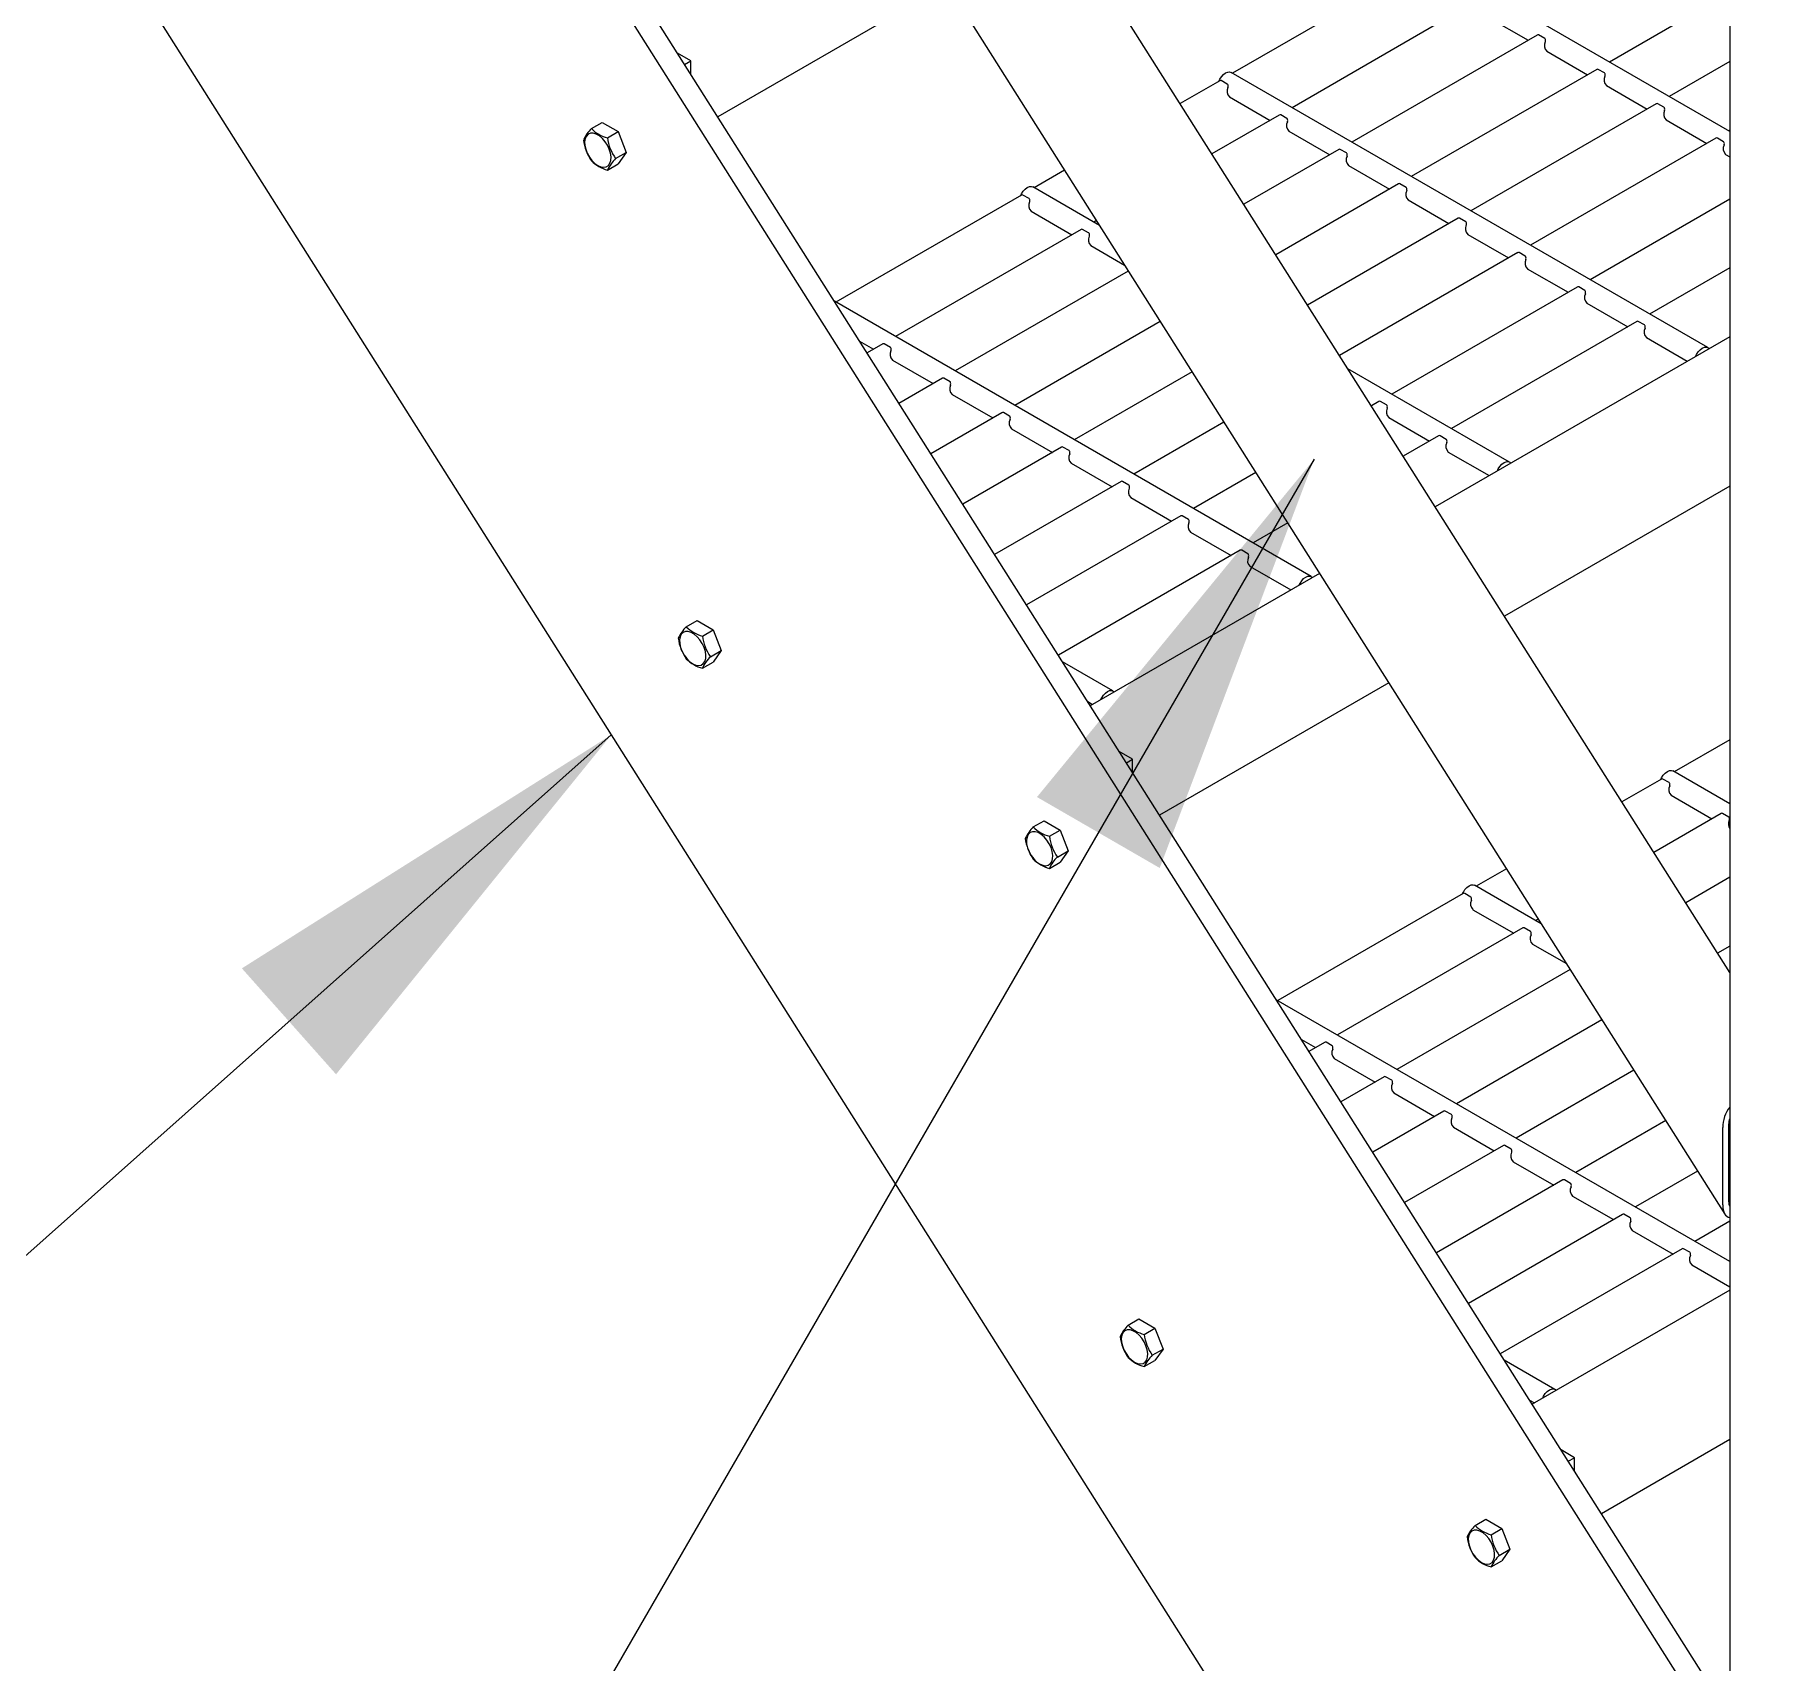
# Model space of a CAD drawing. Header units: millimetres. Extents: x 0 to 55611, y 0 to 32827.
# Drawn here: x 46532 to 47033, y 6974 to 7446 of the extents above; entities that cross this region are included whole.
import ezdxf

# ---------------------------------------------------------------- set-up
doc = ezdxf.new("R2010")
doc.units = ezdxf.units.MM
doc.header["$LTSCALE"] = 10
doc.linetypes.add('SLD-Continua', pattern=[0])
doc.layers.add('STRUC', color=5, linetype='SLD-Continua')
doc.styles.add('1', font='romans.shx', dxfattribs={"height": 125})
doc.dimstyles.new('50', dxfattribs={"dimscale": 0, "dimtxt": 125, "dimasz": 125, "dimexe": 125, "dimexo": 125, "dimgap": 50, "dimtad": 1, "dimdec": 0, "dimlfac": 49.861111, "dimzin": 1, "dimtxsty": '1', "dimcen": 2.5, "dimclrd": 1, "dimclre": 1, "dimadec": 0, "dimazin": 0, "dimtfac": 1, "dimtdec": 0, "dimtmove": 0, "dimatfit": 3, "dimfxl": 1, "dimtzin": 1, "dimarcsym": 0})

msp = doc.modelspace()

# ---------------------------------------------------------------- linework, layer by layer
at = {"layer": 'STRUC', "linetype": 'SLD-Continua', "lineweight": 25}
for p, q in [((45959.18, 8413.82), (47133.53, 6557.05)), ((47023.7, 7174.47), (46551.84, 7920.54)), ((46531.56, 7880.3), (47022.32, 7104.36)), ((47023.7, 6958.71), (46557.86, 7695.25)), ((47023.7, 6947.08), (46557.86, 7683.62)), ((47023.7, 7507.47), (47023.7, 6751.28)), ((47023.7, 7418.3), (46936.62, 7468.57)), ((46933.33, 7466.19), (46879.56, 7435.15)), ((46796.81, 7460.91), (46730.35, 7422.54)), ((47023.7, 7458.52), (46988.86, 7438.41)), ((46950.61, 7456.22), (46896.84, 7425.18)), ((46953.41, 7451.55), (46965.24, 7444.72)), ((46967.88, 7446.24), (46914.12, 7415.21)), ((46970.1, 7445.23), (46968.3, 7446.27)), ((46722.54, 7438.77), (46718.67, 7441)), ((46720.74, 7437.73), (46722.54, 7438.77)), ((46722.54, 7434.88), (46722.54, 7438.77)), ((46970.69, 7441.57), (46982.51, 7434.74)), ((47023.7, 7438.58), (47006.14, 7428.44)), ((46875.86, 7433.01), (46864.38, 7426.39)), ((46878.07, 7432), (46876.28, 7433.04)), ((47017.35, 7355.61), (46879.14, 7435.39)), ((46985.16, 7436.27), (46931.39, 7405.23)), ((46987.37, 7435.26), (46985.58, 7436.3)), ((46878.66, 7428.34), (46890.49, 7421.51)), ((46987.96, 7431.6), (46999.79, 7424.77)), ((46893.13, 7423.04), (46873.62, 7411.77)), ((46895.35, 7422.03), (46893.55, 7423.07)), ((47002.43, 7426.3), (46948.67, 7395.26)), ((47004.65, 7425.29), (47002.85, 7426.33)), ((46693.74, 7419.13), (46696.85, 7420.93)), ((46696.85, 7420.93), (46701.52, 7418.23)), ((46698.4, 7416.44), (46701.52, 7418.23)), ((46701.52, 7418.23), (46703.85, 7412.22)), ((46895.94, 7418.37), (46907.76, 7411.54)), ((47005.24, 7421.63), (47017.07, 7414.8)), ((47023.7, 7418.63), (47023.42, 7418.46)), ((46910.41, 7413.07), (46882.86, 7397.16)), ((46912.62, 7412.06), (46910.83, 7413.09)), ((47019.71, 7416.32), (46965.94, 7385.29)), ((47021.92, 7415.31), (47020.13, 7416.35)), ((46698.4, 7407.11), (46701.52, 7408.9)), ((46700.74, 7410.43), (46703.85, 7412.22)), ((46703.85, 7412.22), (46701.52, 7408.9)), ((46913.21, 7408.39), (46925.04, 7401.57)), ((47022.52, 7411.65), (47023.7, 7410.97)), ((46830.88, 7407.05), (46822.09, 7401.97)), ((46927.68, 7403.09), (46892.1, 7382.55)), ((46929.9, 7402.08), (46928.1, 7403.12)), ((46818.38, 7399.83), (46764.62, 7368.79)), ((46820.6, 7398.82), (46818.8, 7399.86)), ((46840.99, 7391.06), (46821.67, 7402.22)), ((46930.49, 7398.42), (46942.32, 7391.59)), ((47023.7, 7398.68), (46983.22, 7375.31)), ((46821.19, 7395.16), (46833.01, 7388.33)), ((46840.12, 7392.43), (46839.37, 7392)), ((46944.96, 7393.12), (46901.34, 7367.94)), ((46947.18, 7392.11), (46945.38, 7393.15)), ((46835.66, 7389.86), (46781.89, 7358.82)), ((46837.87, 7388.85), (46836.08, 7389.89)), ((46947.77, 7388.45), (46959.59, 7381.62)), ((46838.47, 7385.19), (46848.29, 7379.52)), ((46962.24, 7383.15), (46910.58, 7353.33)), ((46964.45, 7382.14), (46962.66, 7383.17)), ((46849.36, 7377.82), (46799.17, 7348.85)), ((46965.04, 7378.47), (46976.87, 7371.65)), ((47023.7, 7378.74), (47000.5, 7365.34)), ((46979.51, 7373.17), (46925.75, 7342.13)), ((46981.73, 7372.16), (46979.93, 7373.2)), ((46902.4, 7289.25), (46764.2, 7369.04)), ((46982.32, 7368.5), (46994.14, 7361.67)), ((46858.6, 7363.21), (46816.44, 7338.87)), ((46996.79, 7363.2), (46943.02, 7332.16)), ((46999, 7362.19), (46997.21, 7363.23)), ((46771.48, 7357.5), (46775.54, 7355.15)), ((47023.7, 7358.79), (46938.31, 7309.49)), ((46999.59, 7358.53), (47011.42, 7351.7)), ((46778.19, 7356.68), (46773.65, 7354.06)), ((46780.4, 7355.67), (46778.6, 7356.71)), ((46780.99, 7352.01), (46792.82, 7345.18)), ((46867.84, 7348.6), (46833.72, 7328.9)), ((46959.88, 7322.43), (46913.02, 7349.48)), ((46795.46, 7346.71), (46782.89, 7339.45)), ((46797.68, 7345.7), (46795.88, 7346.74)), ((46798.27, 7342.04), (46810.09, 7335.21)), ((46922.04, 7339.99), (46919.83, 7338.72)), ((46924.25, 7338.98), (46922.46, 7340.02)), ((46812.74, 7336.73), (46792.14, 7324.84)), ((46814.95, 7335.72), (46813.16, 7336.76)), ((46877.08, 7333.99), (46851, 7318.93)), ((46924.85, 7335.32), (46936.67, 7328.49)), ((46815.54, 7332.06), (46827.37, 7325.24)), ((46939.32, 7330.02), (46929.07, 7324.1)), ((46941.53, 7329.01), (46939.73, 7330.05)), ((46830.01, 7326.76), (46801.38, 7310.23)), ((46832.23, 7325.75), (46830.43, 7326.79)), ((46942.12, 7325.35), (46953.95, 7318.52)), ((46832.82, 7322.09), (46844.65, 7315.26)), ((46886.33, 7319.38), (46868.27, 7308.95)), ((46847.29, 7316.79), (46810.62, 7295.62)), ((46849.5, 7315.78), (46847.71, 7316.82)), ((46850.1, 7312.12), (46861.92, 7305.29)), ((47023.7, 7315.44), (46958.39, 7277.74)), ((46864.57, 7306.82), (46819.86, 7281.01)), ((46866.78, 7305.81), (46864.98, 7306.84)), ((46867.37, 7302.14), (46879.2, 7295.32)), ((46895.57, 7304.77), (46885.55, 7298.98)), ((46881.84, 7296.84), (46829.1, 7266.4)), ((46884.06, 7295.83), (46882.26, 7296.87)), ((46884.65, 7292.17), (46896.47, 7285.34)), ((46904.81, 7290.15), (46838.34, 7251.78)), ((46721.24, 7274.69), (46724.35, 7276.49)), ((46724.35, 7276.49), (46729.02, 7273.79)), ((46725.9, 7272), (46729.02, 7273.79)), ((46729.02, 7273.79), (46731.35, 7267.78)), ((46728.24, 7265.98), (46731.35, 7267.78)), ((46731.35, 7267.78), (46729.02, 7264.46)), ((46725.9, 7262.66), (46729.02, 7264.46)), ((46844.93, 7256.07), (46830.28, 7264.53)), ((46924.89, 7258.4), (46858.43, 7220.03)), ((46837.59, 7252.98), (46839, 7252.16)), ((46850.62, 7236.26), (46846.75, 7238.49)), ((47023.7, 7241.92), (47007.64, 7232.65)), ((46848.82, 7235.22), (46850.62, 7236.26)), ((46850.62, 7232.38), (46850.62, 7236.26)), ((47023.7, 7223.37), (47007.22, 7232.89)), ((47003.94, 7230.51), (46992.46, 7223.88)), ((47006.15, 7229.5), (47004.35, 7230.53)), ((47006.74, 7225.83), (47018.57, 7219.01)), ((46821.82, 7216.63), (46824.93, 7218.42)), ((46824.93, 7218.42), (46829.59, 7215.73)), ((47021.21, 7220.53), (47001.7, 7209.27)), ((47023.43, 7219.52), (47021.63, 7220.56)), ((46826.48, 7213.93), (46829.59, 7215.73)), ((46829.59, 7215.73), (46831.93, 7209.72)), ((46828.82, 7207.92), (46831.93, 7209.72)), ((46831.93, 7209.72), (46829.59, 7206.4)), ((46826.48, 7204.6), (46829.59, 7206.4)), ((46958.96, 7204.54), (46950.17, 7199.47)), ((47023.7, 7202.03), (47010.94, 7194.66)), ((46946.46, 7197.33), (46892.69, 7166.29)), ((46948.68, 7196.32), (46946.88, 7197.35)), ((46969.06, 7188.56), (46949.75, 7199.71)), ((46949.27, 7192.65), (46961.09, 7185.83)), ((46963.74, 7187.35), (46909.97, 7156.32)), ((46965.95, 7186.34), (46964.16, 7187.38)), ((46968.2, 7189.93), (46967.44, 7189.49)), ((46966.54, 7182.68), (46976.37, 7177.01)), ((47023.7, 7182.08), (47020.18, 7180.04)), ((46977.44, 7175.32), (46927.25, 7146.34)), ((47023.7, 7090.66), (46892.27, 7166.53)), ((46986.68, 7160.71), (46944.52, 7136.37)), ((46899.56, 7154.99), (46903.62, 7152.65)), ((46906.26, 7154.18), (46901.73, 7151.56)), ((46908.48, 7153.17), (46906.68, 7154.2)), ((46909.07, 7149.5), (46920.9, 7142.68)), ((46923.54, 7144.2), (46910.97, 7136.95)), ((46925.75, 7143.19), (46923.96, 7144.23)), ((46995.92, 7146.09), (46961.8, 7126.4)), ((46926.35, 7139.53), (46938.17, 7132.7)), ((46940.82, 7134.23), (46920.21, 7122.34)), ((46943.03, 7133.22), (46941.23, 7134.26)), ((46943.62, 7129.56), (46955.45, 7122.73)), ((47005.16, 7131.48), (46979.07, 7116.42)), ((47021.68, 7107.04), (47021.68, 7129.47)), ((47023.41, 7108.04), (47023.41, 7130.46)), ((46958.09, 7124.26), (46929.45, 7107.72)), ((46960.31, 7123.25), (46958.51, 7124.28)), ((46960.9, 7119.58), (46972.72, 7112.76)), ((47014.4, 7116.87), (46996.35, 7106.45)), ((46975.37, 7114.28), (46938.7, 7093.11)), ((46977.58, 7113.27), (46975.79, 7114.31)), ((46978.17, 7109.61), (46990, 7102.78)), ((46992.64, 7104.31), (46947.94, 7078.5)), ((46994.86, 7103.3), (46993.06, 7104.34)), ((47023.7, 7102.29), (47013.63, 7096.48)), ((46995.45, 7099.64), (47007.28, 7092.81)), ((47009.92, 7094.34), (46957.18, 7063.89)), ((47012.13, 7093.33), (47010.34, 7094.36)), ((47012.73, 7089.66), (47023.7, 7083.33)), ((47023.7, 7082.35), (46966.42, 7049.28)), ((46849.32, 7072.18), (46852.43, 7073.98)), ((46852.43, 7073.98), (46857.09, 7071.29)), ((46853.98, 7069.49), (46857.09, 7071.29)), ((46857.09, 7071.29), (46859.43, 7065.27)), ((46853.98, 7060.16), (46857.09, 7061.95)), ((46856.32, 7063.48), (46859.43, 7065.27)), ((46859.43, 7065.27), (46857.09, 7061.95)), ((46973.01, 7053.57), (46958.36, 7062.02)), ((46965.66, 7050.47), (46967.08, 7049.66)), ((47023.7, 7039), (46986.5, 7017.52)), ((46978.69, 7033.75), (46974.83, 7035.99)), ((46976.89, 7032.72), (46978.69, 7033.75)), ((46978.69, 7029.87), (46978.69, 7033.75)), ((46949.9, 7014.12), (46953.01, 7015.92)), ((46953.01, 7015.92), (46957.67, 7013.22)), ((46954.56, 7011.43), (46957.67, 7013.22)), ((46957.67, 7013.22), (46960.01, 7007.21)), ((46956.89, 7005.41), (46960.01, 7007.21)), ((46960.01, 7007.21), (46957.67, 7003.89)), ((46954.56, 7002.09), (46957.67, 7003.89))]:
    msp.add_line(p, q, dxfattribs=at)
at = {"layer": 'STRUC', "linetype": 'SLD-Continua', "lineweight": 25, "flags": 128}
for points in [[(46970.26, 7444.29), (46970.29, 7444.42), (46970.32, 7444.68), (46970.29, 7444.94), (46970.22, 7445.11), (46970.1, 7445.23), (46970.1, 7445.23)], [(46875.64, 7432.89), (46875.89, 7433.41), (46876.37, 7434.15), (46876.94, 7434.78), (46877.56, 7435.24), (46878.18, 7435.49), (46878.75, 7435.53), (46879.14, 7435.39)], [(46987.53, 7434.32), (46987.57, 7434.45), (46987.6, 7434.7), (46987.57, 7434.97), (46987.5, 7435.14), (46987.38, 7435.26), (46987.37, 7435.26)], [(46878.23, 7431.06), (46878.27, 7431.19), (46878.3, 7431.44), (46878.27, 7431.71), (46878.2, 7431.88), (46878.08, 7432), (46878.07, 7432)], [(47004.81, 7424.34), (47004.84, 7424.47), (47004.87, 7424.73), (47004.85, 7425), (47004.77, 7425.16), (47004.65, 7425.29), (47004.65, 7425.29)], [(46695.59, 7408.41), (46696.47, 7408.02), (46697.31, 7407.89), (46698.05, 7408.03), (46698.66, 7408.42), (46699.11, 7409.06), (46699.36, 7409.89), (46699.42, 7410.89), (46699.26, 7411.99), (46698.91, 7413.14), (46698.38, 7414.27), (46697.7, 7415.32), (46696.9, 7416.24), (46696.04, 7416.98), (46695.15, 7417.49), (46694.28, 7417.76), (46693.48, 7417.75), (46692.8, 7417.49), (46692.27, 7416.97), (46691.92, 7416.23), (46691.76, 7415.31), (46691.82, 7414.25), (46692.07, 7413.12), (46692.52, 7411.97), (46693.13, 7410.87), (46693.87, 7409.88), (46694.71, 7409.04), (46695.59, 7408.41)], [(46895.51, 7421.08), (46895.54, 7421.21), (46895.57, 7421.47), (46895.54, 7421.74), (46895.47, 7421.91), (46895.35, 7422.03), (46895.35, 7422.03)], [(47022.08, 7414.37), (47022.12, 7414.5), (47022.15, 7414.76), (47022.12, 7415.02), (47022.05, 7415.19), (47021.93, 7415.31), (47021.92, 7415.31)], [(46912.78, 7411.11), (46912.82, 7411.24), (46912.85, 7411.5), (46912.82, 7411.76), (46912.75, 7411.93), (46912.63, 7412.05), (46912.62, 7412.06)], [(46818.17, 7399.71), (46818.41, 7400.23), (46818.89, 7400.98), (46819.46, 7401.6), (46820.08, 7402.06), (46820.7, 7402.32), (46821.27, 7402.35), (46821.67, 7402.22)], [(46820.76, 7397.88), (46820.79, 7398.01), (46820.82, 7398.26), (46820.79, 7398.53), (46820.72, 7398.7), (46820.6, 7398.82), (46820.6, 7398.82)], [(46930.06, 7401.14), (46930.1, 7401.27), (46930.13, 7401.52), (46930.1, 7401.79), (46930.03, 7401.96), (46929.9, 7402.08), (46929.9, 7402.08)], [(46838.03, 7387.91), (46838.07, 7388.04), (46838.1, 7388.29), (46838.07, 7388.56), (46838, 7388.73), (46837.88, 7388.85), (46837.87, 7388.85)], [(46947.34, 7391.16), (46947.37, 7391.29), (46947.4, 7391.55), (46947.37, 7391.82), (46947.3, 7391.99), (46947.18, 7392.11), (46947.18, 7392.11)], [(46964.61, 7381.19), (46964.65, 7381.32), (46964.68, 7381.58), (46964.65, 7381.84), (46964.58, 7382.01), (46964.46, 7382.13), (46964.45, 7382.14)], [(46981.89, 7371.22), (46981.92, 7371.35), (46981.95, 7371.6), (46981.92, 7371.87), (46981.85, 7372.04), (46981.73, 7372.16), (46981.73, 7372.16)], [(46999.16, 7361.25), (46999.2, 7361.37), (46999.23, 7361.63), (46999.2, 7361.9), (46999.13, 7362.07), (46999.01, 7362.19), (46999, 7362.19)], [(46780.56, 7354.73), (46780.6, 7354.86), (46780.63, 7355.11), (46780.6, 7355.38), (46780.53, 7355.55), (46780.4, 7355.67), (46780.4, 7355.67)], [(47013.85, 7353.1), (47014.09, 7353.63), (47014.57, 7354.37), (47015.14, 7354.99), (47015.76, 7355.45), (47016.38, 7355.71), (47016.95, 7355.74), (47017.43, 7355.56), (47017.68, 7355.31)], [(46797.84, 7344.75), (46797.87, 7344.88), (46797.9, 7345.14), (46797.87, 7345.41), (46797.8, 7345.57), (46797.68, 7345.7), (46797.68, 7345.7)], [(46924.41, 7338.04), (46924.45, 7338.17), (46924.48, 7338.42), (46924.45, 7338.69), (46924.38, 7338.86), (46924.26, 7338.98), (46924.25, 7338.98)], [(46815.11, 7334.78), (46815.15, 7334.91), (46815.18, 7335.17), (46815.15, 7335.43), (46815.08, 7335.6), (46814.96, 7335.72), (46814.95, 7335.72)], [(46941.69, 7328.07), (46941.73, 7328.2), (46941.76, 7328.45), (46941.73, 7328.72), (46941.66, 7328.89), (46941.53, 7329.01), (46941.53, 7329.01)], [(46832.39, 7324.81), (46832.42, 7324.94), (46832.45, 7325.19), (46832.42, 7325.46), (46832.35, 7325.63), (46832.23, 7325.75), (46832.23, 7325.75)], [(46956.37, 7319.92), (46956.62, 7320.45), (46957.1, 7321.19), (46957.67, 7321.81), (46958.29, 7322.27), (46958.91, 7322.53), (46959.48, 7322.56), (46959.96, 7322.38), (46960.21, 7322.14)], [(46849.66, 7314.83), (46849.7, 7314.96), (46849.73, 7315.22), (46849.7, 7315.49), (46849.63, 7315.66), (46849.51, 7315.78), (46849.5, 7315.78)], [(46866.94, 7304.86), (46866.98, 7304.99), (46867.01, 7305.25), (46866.98, 7305.51), (46866.91, 7305.68), (46866.79, 7305.8), (46866.78, 7305.81)], [(46884.22, 7294.89), (46884.25, 7295.02), (46884.28, 7295.27), (46884.25, 7295.54), (46884.18, 7295.71), (46884.06, 7295.83), (46884.06, 7295.83)], [(46898.9, 7286.74), (46899.15, 7287.27), (46899.63, 7288.01), (46900.2, 7288.64), (46900.82, 7289.09), (46901.44, 7289.35), (46902.01, 7289.39), (46902.49, 7289.2), (46902.73, 7288.96)], [(46723.09, 7263.97), (46723.97, 7263.58), (46724.81, 7263.45), (46725.55, 7263.59), (46726.16, 7263.98), (46726.61, 7264.61), (46726.86, 7265.45), (46726.92, 7266.45), (46726.76, 7267.55), (46726.41, 7268.69), (46725.88, 7269.83), (46725.2, 7270.88), (46724.4, 7271.8), (46723.53, 7272.54), (46722.64, 7273.05), (46721.78, 7273.31), (46720.98, 7273.31), (46720.3, 7273.04), (46719.77, 7272.53), (46719.42, 7271.79), (46719.26, 7270.86), (46719.32, 7269.81), (46719.57, 7268.68), (46720.02, 7267.53), (46720.63, 7266.43), (46721.37, 7265.44), (46722.21, 7264.6), (46723.09, 7263.97)], [(46841.43, 7253.56), (46841.67, 7254.09), (46842.15, 7254.83), (46842.72, 7255.46), (46843.34, 7255.91), (46843.96, 7256.17), (46844.53, 7256.21), (46845.01, 7256.02), (46845.26, 7255.78)], [(47003.72, 7230.38), (47003.96, 7230.91), (47004.44, 7231.65), (47005.02, 7232.27), (47005.63, 7232.73), (47006.25, 7232.99), (47006.83, 7233.02), (47007.22, 7232.89)], [(47006.31, 7228.55), (47006.35, 7228.68), (47006.38, 7228.94), (47006.35, 7229.2), (47006.28, 7229.37), (47006.15, 7229.49), (47006.15, 7229.5)], [(47023.59, 7218.58), (47023.62, 7218.71), (47023.65, 7218.96), (47023.62, 7219.23), (47023.55, 7219.4), (47023.43, 7219.52), (47023.43, 7219.52)], [(46823.67, 7205.91), (46824.55, 7205.52), (46825.39, 7205.39), (46826.13, 7205.52), (46826.74, 7205.92), (46827.19, 7206.55), (46827.44, 7207.39), (46827.5, 7208.38), (46827.34, 7209.48), (46826.99, 7210.63), (46826.46, 7211.76), (46825.77, 7212.82), (46824.98, 7213.74), (46824.11, 7214.47), (46823.22, 7214.99), (46822.36, 7215.25), (46821.56, 7215.25), (46820.88, 7214.98), (46820.35, 7214.46), (46820, 7213.72), (46819.84, 7212.8), (46819.89, 7211.75), (46820.15, 7210.61), (46820.59, 7209.47), (46821.21, 7208.37), (46821.95, 7207.37), (46822.78, 7206.54), (46823.67, 7205.91)], [(46946.24, 7197.2), (46946.49, 7197.73), (46946.97, 7198.47), (46947.54, 7199.09), (46948.16, 7199.55), (46948.78, 7199.81), (46949.35, 7199.84), (46949.75, 7199.71)], [(46948.84, 7195.37), (46948.87, 7195.5), (46948.9, 7195.76), (46948.87, 7196.03), (46948.8, 7196.19), (46948.68, 7196.31), (46948.68, 7196.32)], [(46966.11, 7185.4), (46966.15, 7185.53), (46966.18, 7185.78), (46966.15, 7186.05), (46966.08, 7186.22), (46965.96, 7186.34), (46965.95, 7186.34)], [(46908.64, 7152.22), (46908.67, 7152.35), (46908.7, 7152.61), (46908.68, 7152.87), (46908.6, 7153.04), (46908.48, 7153.16), (46908.48, 7153.17)], [(46925.91, 7142.25), (46925.95, 7142.38), (46925.98, 7142.63), (46925.95, 7142.9), (46925.88, 7143.07), (46925.76, 7143.19), (46925.75, 7143.19)], [(46943.19, 7132.27), (46943.23, 7132.4), (46943.26, 7132.66), (46943.23, 7132.93), (46943.16, 7133.1), (46943.04, 7133.22), (46943.03, 7133.22)], [(46960.47, 7122.3), (46960.5, 7122.43), (46960.53, 7122.69), (46960.5, 7122.95), (46960.43, 7123.12), (46960.31, 7123.24), (46960.31, 7123.25)], [(46977.74, 7112.33), (46977.78, 7112.46), (46977.81, 7112.71), (46977.78, 7112.98), (46977.71, 7113.15), (46977.59, 7113.27), (46977.58, 7113.27)], [(46995.02, 7102.35), (46995.05, 7102.48), (46995.08, 7102.74), (46995.06, 7103.01), (46994.98, 7103.18), (46994.86, 7103.3), (46994.86, 7103.3)], [(47012.29, 7092.38), (47012.33, 7092.51), (47012.36, 7092.77), (47012.33, 7093.03), (47012.26, 7093.2), (47012.14, 7093.32), (47012.13, 7093.33)], [(46851.17, 7061.47), (46852.05, 7061.08), (46852.89, 7060.94), (46853.63, 7061.08), (46854.24, 7061.47), (46854.69, 7062.11), (46854.94, 7062.94), (46854.99, 7063.94), (46854.84, 7065.04), (46854.49, 7066.19), (46853.96, 7067.32), (46853.27, 7068.37), (46852.48, 7069.29), (46851.61, 7070.03), (46850.72, 7070.55), (46849.86, 7070.81), (46849.06, 7070.81), (46848.38, 7070.54), (46847.85, 7070.02), (46847.5, 7069.28), (46847.34, 7068.36), (46847.39, 7067.3), (46847.65, 7066.17), (46848.09, 7065.02), (46848.7, 7063.92), (46849.45, 7062.93), (46850.28, 7062.1), (46851.17, 7061.47)], [(46969.5, 7051.06), (46969.75, 7051.59), (46970.23, 7052.33), (46970.8, 7052.95), (46971.42, 7053.41), (46972.04, 7053.67), (46972.61, 7053.7), (46973.09, 7053.51), (46973.34, 7053.27)], [(46951.75, 7003.4), (46952.63, 7003.01), (46953.47, 7002.88), (46954.21, 7003.02), (46954.82, 7003.41), (46955.27, 7004.04), (46955.52, 7004.88), (46955.57, 7005.88), (46955.42, 7006.98), (46955.07, 7008.13), (46954.54, 7009.26), (46953.85, 7010.31), (46953.06, 7011.23), (46952.19, 7011.97), (46951.3, 7012.48), (46950.44, 7012.75), (46949.64, 7012.74), (46948.96, 7012.48), (46948.43, 7011.96), (46948.08, 7011.22), (46947.92, 7010.3), (46947.97, 7009.24), (46948.23, 7008.11), (46948.67, 7006.96), (46949.28, 7005.86), (46950.03, 7004.87), (46950.86, 7004.03), (46951.75, 7003.4)]]:
    msp.add_lwpolyline(points, dxfattribs=at)
at = {"layer": 'STRUC', "linetype": 'SLD-Continua', "lineweight": 25}
for centre, radius, start, end in [((46968.12, 7445.9), 0.414, 63.338, 124.2198), ((46972.24, 7443.21), 2.26, 151.5127, 226.5278), ((46876.09, 7432.67), 0.414, 63.338, 124.2198), ((46985.39, 7435.93), 0.414, 63.338, 124.2198), ((46989.52, 7433.24), 2.26, 151.5127, 226.5278), ((46880.22, 7429.98), 2.26, 151.5127, 226.5278), ((46893.37, 7422.7), 0.414, 63.338, 124.2198), ((47002.67, 7425.96), 0.414, 63.338, 124.2198), ((47006.8, 7423.27), 2.26, 151.5127, 226.5278), ((46702.62, 7410.41), 12.45, 135.5193, 154.2794), ((46700.91, 7426.17), 10.05, 224.4517, 255.5537), ((46897.49, 7420.01), 2.26, 151.5127, 226.5278), ((46704.37, 7417.38), 13.06, 186.9074, 215.504), ((46711.18, 7417.94), 12.86, 186.6851, 215.7263), ((46910.64, 7412.72), 0.414, 63.338, 124.2198), ((47019.94, 7415.98), 0.414, 63.338, 124.2198), ((47024.07, 7413.29), 2.26, 151.5127, 226.5278), ((46700.91, 7416.83), 10.04, 224.4446, 255.5608), ((46708.17, 7402.72), 10.71, 133.9748, 155.8238), ((46914.77, 7410.03), 2.26, 151.5127, 226.5278), ((46927.92, 7402.75), 0.414, 63.338, 124.2198), ((46818.62, 7399.49), 0.414, 63.338, 124.2198), ((46822.74, 7396.8), 2.26, 151.5127, 226.5278), ((46932.05, 7400.06), 2.26, 151.5127, 226.5278), ((46945.19, 7392.78), 0.414, 63.338, 124.2198), ((46835.89, 7389.52), 0.414, 63.338, 124.2198), ((46840.02, 7386.83), 2.26, 151.5127, 226.5278), ((46949.32, 7390.09), 2.26, 151.5127, 226.5278), ((46962.47, 7382.8), 0.414, 63.338, 124.2198), ((46966.6, 7380.11), 2.26, 151.5127, 226.5278), ((46979.75, 7372.83), 0.414, 63.338, 124.2198), ((46983.87, 7370.14), 2.26, 151.5127, 226.5278), ((46997.02, 7362.86), 0.414, 63.338, 124.2198), ((47001.15, 7360.17), 2.26, 151.5127, 226.5278), ((46778.42, 7356.34), 0.414, 63.338, 124.2198), ((46782.55, 7353.65), 2.26, 151.5127, 226.5278), ((46795.69, 7346.37), 0.414, 63.338, 124.2198), ((46799.82, 7343.68), 2.26, 151.5127, 226.5278), ((46922.27, 7339.65), 0.414, 63.338, 124.2198), ((46926.4, 7336.96), 2.26, 151.5127, 226.5278), ((46812.97, 7336.39), 0.414, 63.338, 124.2198), ((46817.1, 7333.7), 2.26, 151.5127, 226.5278), ((46939.55, 7329.68), 0.414, 63.338, 124.2198), ((46943.68, 7326.99), 2.26, 151.5127, 226.5278), ((46830.25, 7326.42), 0.414, 63.338, 124.2198), ((46834.37, 7323.73), 2.26, 151.5127, 226.5278), ((46847.52, 7316.45), 0.414, 63.338, 124.2198), ((46851.65, 7313.76), 2.26, 151.5127, 226.5278), ((46864.8, 7306.47), 0.414, 63.338, 124.2198), ((46868.93, 7303.78), 2.26, 151.5127, 226.5278), ((46882.07, 7296.5), 0.414, 63.338, 124.2198), ((46886.2, 7293.81), 2.26, 151.5127, 226.5278), ((46730.12, 7265.97), 12.45, 135.5193, 154.2794), ((46728.41, 7281.73), 10.05, 224.4517, 255.5537), ((46731.87, 7272.94), 13.06, 186.9074, 215.504), ((46738.68, 7273.49), 12.86, 186.6851, 215.7263), ((46728.41, 7272.39), 10.04, 224.4446, 255.5608), ((46735.67, 7258.28), 10.71, 133.9748, 155.8238), ((47004.17, 7230.16), 0.414, 63.338, 124.2198), ((47008.3, 7227.47), 2.26, 151.5127, 226.5278), ((47021.44, 7220.19), 0.414, 63.338, 124.2198), ((47025.87, 7217.46), 2.55, 154.0296, 211.484), ((46830.7, 7207.9), 12.45, 135.5193, 154.2794), ((46832.45, 7214.88), 13.06, 186.9074, 215.504), ((46828.99, 7223.66), 10.05, 224.4517, 255.5537), ((46839.26, 7215.43), 12.86, 186.6851, 215.7263), ((46828.99, 7214.33), 10.04, 224.4446, 255.5608), ((46836.25, 7200.22), 10.71, 133.9748, 155.8238), ((46946.69, 7196.98), 0.414, 63.338, 124.2198), ((46950.82, 7194.3), 2.26, 151.5127, 226.5278), ((46963.97, 7187.01), 0.414, 63.338, 124.2198), ((46968.1, 7184.32), 2.26, 151.5127, 226.5278), ((46906.5, 7153.83), 0.414, 63.338, 124.2198), ((46910.62, 7151.14), 2.26, 151.5127, 226.5278), ((46923.77, 7143.86), 0.414, 63.338, 124.2198), ((46927.9, 7141.17), 2.26, 151.5127, 226.5278), ((46941.05, 7133.89), 0.414, 63.338, 124.2198), ((46945.18, 7131.2), 2.26, 151.5127, 226.5278), ((46958.32, 7123.91), 0.414, 63.338, 124.2198), ((46962.45, 7121.22), 2.26, 151.5127, 226.5278), ((46975.6, 7113.94), 0.414, 63.338, 124.2198), ((46979.73, 7111.25), 2.26, 151.5127, 226.5278), ((46992.88, 7103.97), 0.414, 63.338, 124.2198), ((46997.01, 7101.28), 2.26, 151.5127, 226.5278), ((47010.15, 7093.99), 0.414, 63.338, 124.2198), ((47014.28, 7091.3), 2.26, 151.5127, 226.5278), ((46858.2, 7063.46), 12.45, 135.5193, 154.2794), ((46856.49, 7079.22), 10.05, 224.4517, 255.5537), ((46859.95, 7070.43), 13.06, 186.9074, 215.504), ((46866.76, 7070.99), 12.86, 186.6851, 215.7263), ((46856.49, 7069.88), 10.04, 224.4446, 255.5608), ((46863.75, 7055.77), 10.71, 133.9748, 155.8238), ((46958.78, 7005.4), 12.45, 135.5193, 154.2794), ((46957.07, 7021.16), 10.05, 224.4517, 255.5537), ((46967.34, 7012.92), 12.86, 186.6851, 215.7263), ((46960.53, 7012.37), 13.06, 186.9074, 215.504), ((46957.07, 7011.82), 10.04, 224.4446, 255.5608), ((46964.33, 6997.71), 10.71, 133.9748, 155.8238)]:
    msp.add_arc(centre, radius, start, end, dxfattribs=at)
for centre, major_axis, start_param, end_param in [((47025.13, 7131.46), (1.73, 5.56), 0.953247, 2.096964), ((47025.13, 7131.46), (0.87, 2.78), 1.502462, 2.096964), ((47025.13, 7109.03), (1.73, 5.56), 2.096964, 3.240682), ((47025.13, 7109.03), (0.87, 2.78), 2.096964, 2.713635)]:
    msp.add_ellipse(centre, major_axis=major_axis, ratio=0.536091, start_param=start_param, end_param=end_param, dxfattribs=at)

# ---------------------------------------------------------------- leaders
for points in [[(46903.24, 7323.24), (46490.87, 6609.84)], [(46699.48, 7243.32), (46191.97, 6792.22)]]:
    msp.add_leader(points, dimstyle='50', override={"dimscale": 1, "dimlfac": 1})

doc.saveas('drawing.dxf')
